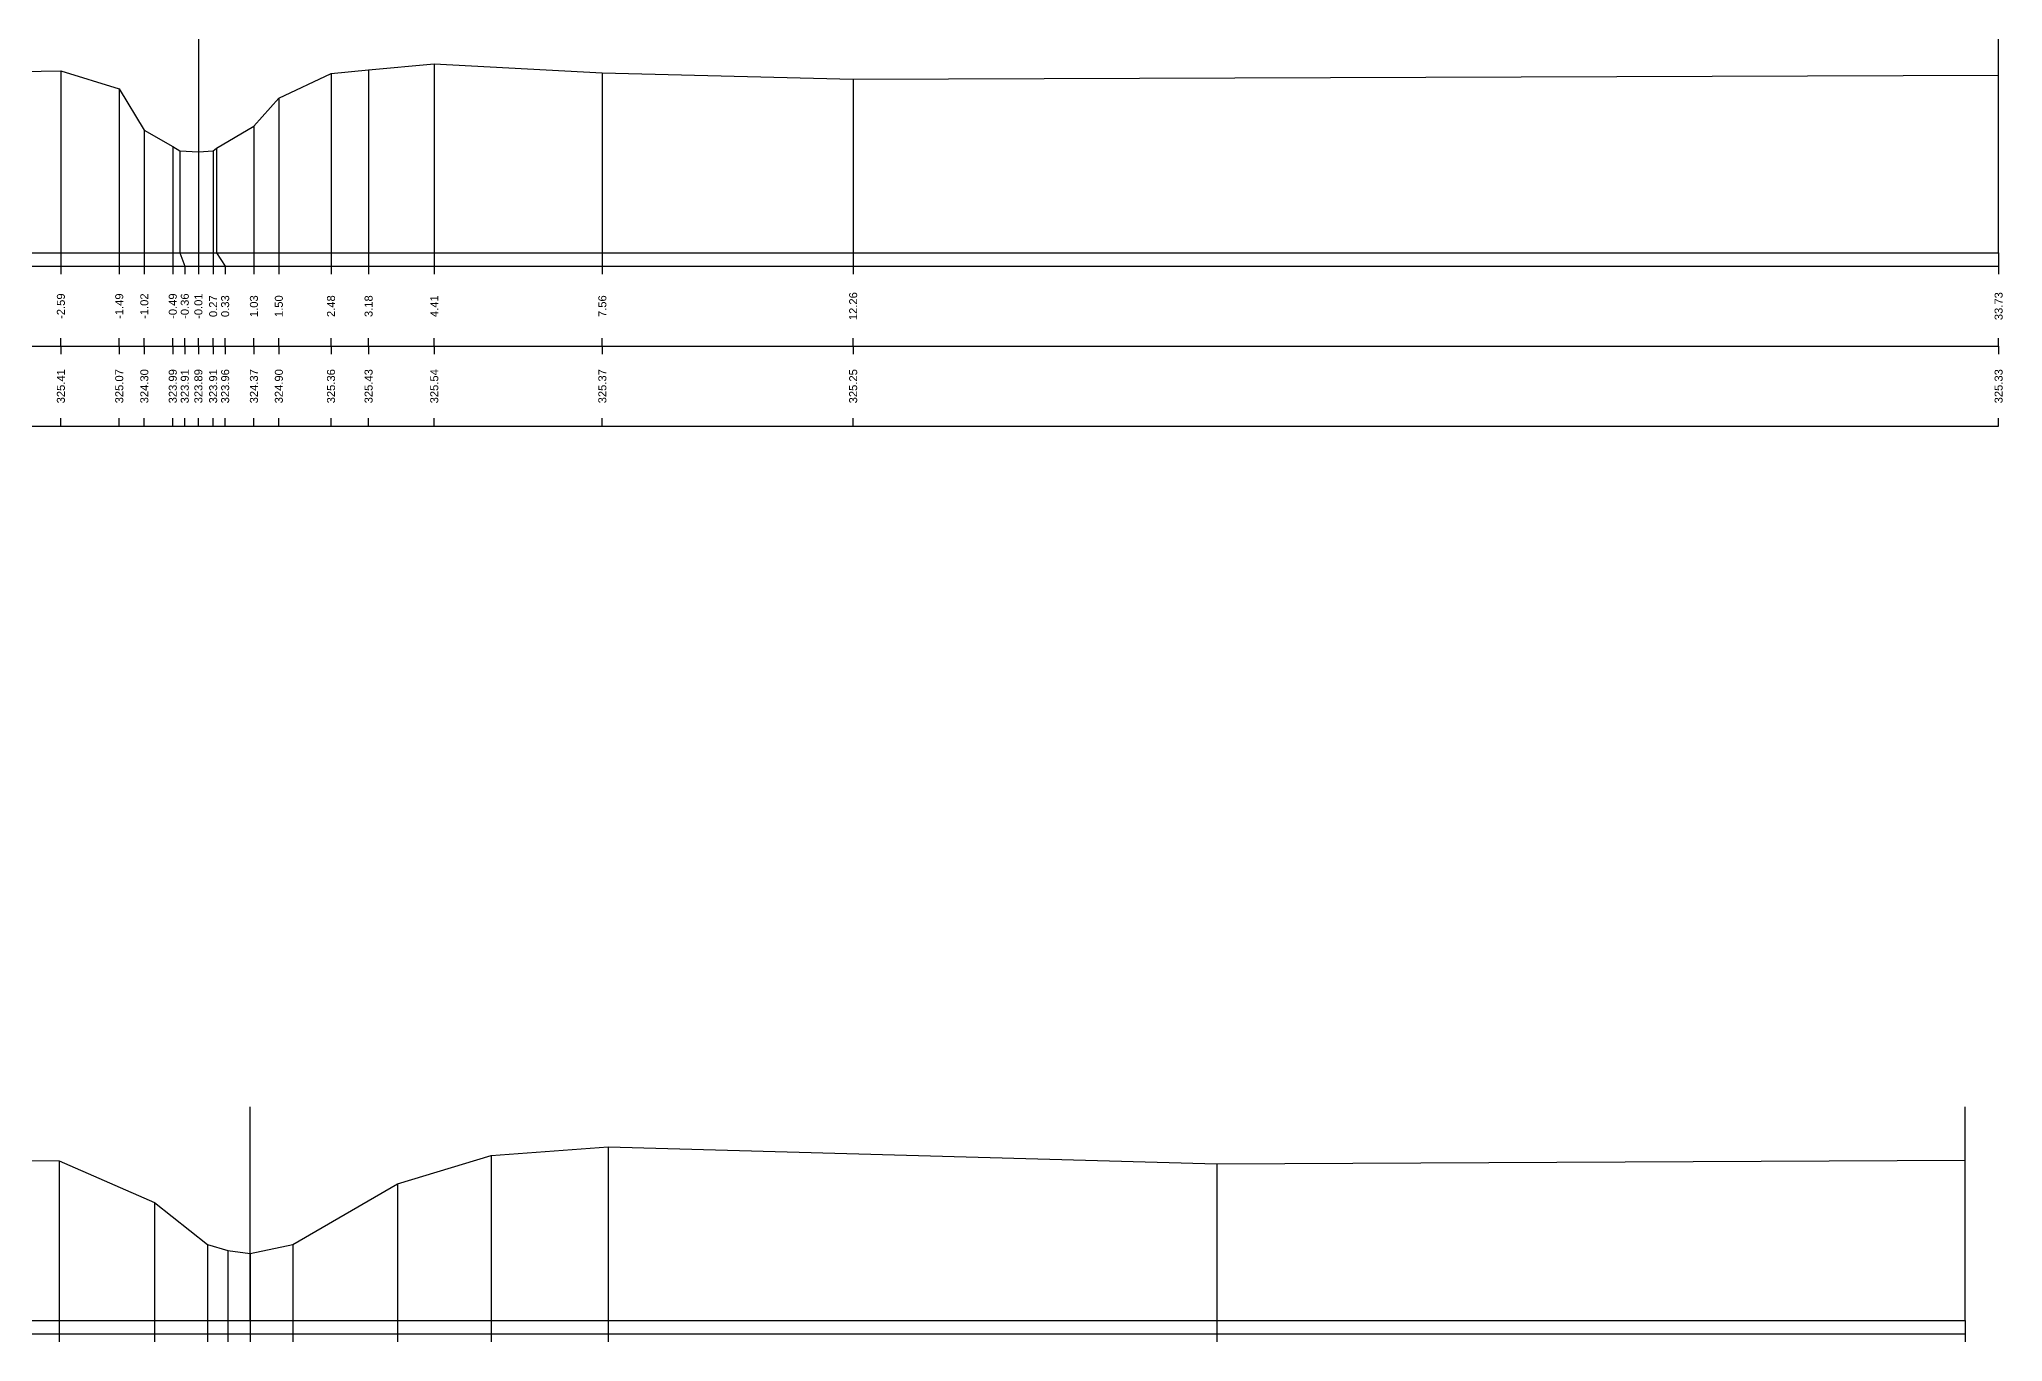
# Model space of a CAD drawing. Header units: millimetres. Extents: x -8 to 79, y -83 to 317.
# Drawn here: x 35.73 to 72.53, y -58.4 to -34 of the extents above; entities that cross this region are included whole.
import ezdxf
from ezdxf.enums import TextEntityAlignment as Align

# ---------------------------------------------------------------- set-up
doc = ezdxf.new("R2010")
doc.units = ezdxf.units.MM
doc.styles.get("Standard").update_dxf_attribs({"font": 'arial.ttf'})

msp = doc.modelspace()

# ---------------------------------------------------------------- linework, layer by layer
at = {"layer": 'axis', "color": 1}
for p, q in [((38.72, -38), (38.72, -34)), ((39.68, -58), (39.68, -54))]:
    msp.add_line(p, q, dxfattribs=at)
at = {"layer": 'band'}
for p, q in [((36.133, -38.25), (36.133, -38.4)), ((37.227, -38.25), (37.227, -38.4)), ((37.697, -38.25), (37.697, -38.4)), ((38.23, -38.25), (38.23, -38.4)), ((38.455, -38.25), (38.455, -38.4)), ((38.71, -38.25), (38.71, -38.4)), ((38.987, -38.25), (38.987, -38.4)), ((39.212, -38.25), (39.212, -38.4)), ((39.751, -38.25), (39.751, -38.4)), ((40.218, -38.25), (40.218, -38.4)), ((41.196, -38.25), (41.196, -38.4)), ((41.9, -38.25), (41.9, -38.4)), ((43.131, -38.25), (43.131, -38.4)), ((46.281, -38.25), (46.281, -38.4)), ((50.982, -38.25), (50.982, -38.4)), ((72.45, -38.25), (72.45, -38.4)), ((36.133, -39.75), (36.133, -39.6)), ((37.227, -39.75), (37.227, -39.6)), ((37.697, -39.75), (37.697, -39.6)), ((38.23, -39.75), (38.23, -39.6)), ((38.455, -39.75), (38.455, -39.6)), ((38.71, -39.75), (38.71, -39.6)), ((38.987, -39.75), (38.987, -39.6)), ((39.212, -39.75), (39.212, -39.6)), ((39.751, -39.75), (39.751, -39.6)), ((40.218, -39.75), (40.218, -39.6)), ((41.196, -39.75), (41.196, -39.6)), ((41.9, -39.75), (41.9, -39.6)), ((43.131, -39.75), (43.131, -39.6)), ((46.281, -39.75), (46.281, -39.6)), ((50.982, -39.75), (50.982, -39.6)), ((72.45, -39.75), (72.45, -39.6)), ((36.133, -39.75), (36.133, -39.9)), ((37.227, -39.75), (37.227, -39.9)), ((37.697, -39.75), (37.697, -39.9)), ((38.23, -39.75), (38.23, -39.9)), ((38.455, -39.75), (38.455, -39.9)), ((38.71, -39.75), (38.71, -39.9)), ((38.987, -39.75), (38.987, -39.9)), ((39.212, -39.75), (39.212, -39.9)), ((39.751, -39.75), (39.751, -39.9)), ((40.218, -39.75), (40.218, -39.9)), ((41.196, -39.75), (41.196, -39.9)), ((41.9, -39.75), (41.9, -39.9)), ((43.131, -39.75), (43.131, -39.9)), ((46.281, -39.75), (46.281, -39.9)), ((50.982, -39.75), (50.982, -39.9)), ((72.45, -39.75), (72.45, -39.9)), ((36.133, -41.25), (36.133, -41.1)), ((37.227, -41.25), (37.227, -41.1)), ((37.697, -41.25), (37.697, -41.1)), ((38.23, -41.25), (38.23, -41.1)), ((38.455, -41.25), (38.455, -41.1)), ((38.71, -41.25), (38.71, -41.1)), ((38.987, -41.25), (38.987, -41.1)), ((39.212, -41.25), (39.212, -41.1)), ((39.751, -41.25), (39.751, -41.1)), ((40.218, -41.25), (40.218, -41.1)), ((41.196, -41.25), (41.196, -41.1)), ((41.9, -41.25), (41.9, -41.1)), ((43.131, -41.25), (43.131, -41.1)), ((46.281, -41.25), (46.281, -41.1)), ((50.982, -41.25), (50.982, -41.1)), ((72.45, -41.25), (72.45, -41.1)), ((36.102, -58.25), (36.102, -58.4)), ((37.887, -58.25), (37.887, -58.4)), ((38.881, -58.25), (38.881, -58.4)), ((39.263, -58.25), (39.263, -58.4)), ((39.68, -58.25), (39.68, -58.4)), ((40.482, -58.25), (40.482, -58.4)), ((42.444, -58.25), (42.444, -58.4)), ((44.196, -58.25), (44.196, -58.4)), ((46.388, -58.25), (46.388, -58.4)), ((57.797, -58.25), (57.797, -58.4)), ((71.823, -58.25), (71.823, -58.4))]:
    msp.add_line(p, q, dxfattribs=at)
at = {"layer": 'frame'}
for p, q in [((72.45, -38), (72.45, -34)), ((-7.5, -38.25), (72.45, -38.25)), ((0, -38), (72.45, -38)), ((-7.5, -39.75), (72.45, -39.75)), ((-7.5, -41.25), (72.45, -41.25)), ((71.823, -58), (71.823, -54)), ((0, -58), (71.823, -58)), ((-7.5, -58.25), (71.823, -58.25))]:
    msp.add_line(p, q, dxfattribs=at)
at = {"layer": 'marker', "color": 253}
for p, q in [((36.133, -34.59), (36.133, -38)), ((41.9, -34.57), (41.9, -38)), ((43.131, -34.46), (43.131, -38)), ((37.227, -34.93), (37.227, -38)), ((41.196, -34.64), (41.196, -38)), ((46.281, -34.63), (46.281, -38)), ((50.982, -34.75), (50.982, -38)), ((40.218, -35.1), (40.218, -38)), ((39.751, -35.63), (39.751, -38)), ((37.697, -35.7), (37.697, -38)), ((38.23, -36.01), (38.23, -38)), ((39.047, -36.04), (39.047, -38)), ((38.363, -36.09), (38.363, -38)), ((38.71, -36.11), (38.71, -38)), ((38.987, -36.09), (38.987, -38)), ((36.133, -38), (36.133, -38.25)), ((37.227, -38), (37.227, -38.25)), ((37.697, -38), (37.697, -38.25)), ((38.23, -38), (38.23, -38.25)), ((38.363, -38), (38.455, -38.25)), ((38.71, -38), (38.71, -38.25)), ((38.987, -38), (38.987, -38.25)), ((39.047, -38), (39.212, -38.25)), ((39.751, -38), (39.751, -38.25)), ((40.218, -38), (40.218, -38.25)), ((41.196, -38), (41.196, -38.25)), ((41.9, -38), (41.9, -38.25)), ((43.131, -38), (43.131, -38.25)), ((46.281, -38), (46.281, -38.25)), ((50.982, -38), (50.982, -38.25)), ((72.45, -38), (72.45, -38.25)), ((46.388, -54.75), (46.388, -58)), ((36.102, -55.01), (36.102, -58)), ((44.196, -54.91), (44.196, -58)), ((57.797, -55.07), (57.797, -58)), ((42.444, -55.44), (42.444, -58)), ((37.887, -55.79), (37.887, -58)), ((38.881, -56.58), (38.881, -58)), ((40.482, -56.58), (40.482, -58)), ((39.263, -56.69), (39.263, -58)), ((39.68, -56.75), (39.68, -58)), ((36.102, -58), (36.102, -58.25)), ((37.887, -58), (37.887, -58.25)), ((38.881, -58), (38.881, -58.25)), ((39.263, -58), (39.263, -58.25)), ((39.68, -58), (39.68, -58.25)), ((40.482, -58), (40.482, -58.25)), ((42.444, -58), (42.444, -58.25)), ((44.196, -58), (44.196, -58.25)), ((46.388, -58), (46.388, -58.25)), ((57.797, -58), (57.797, -58.25)), ((71.823, -58), (71.823, -58.25))]:
    msp.add_line(p, q, dxfattribs=at)
at = {"layer": 'profile'}
for points in [[(0, -34.44), (27.009, -34.72), (33.411, -34.71), (35.027, -34.61), (36.133, -34.59), (37.227, -34.93), (37.697, -35.7), (38.23, -36.01), (38.363, -36.09), (38.71, -36.11), (38.987, -36.09), (39.047, -36.04), (39.751, -35.63), (40.218, -35.1), (41.196, -34.64), (41.9, -34.57), (43.131, -34.46), (46.281, -34.63), (50.982, -34.75), (72.45, -34.67)], [(0, -55.13), (21.249, -54.83), (34.387, -54.99), (36.102, -55.01), (37.887, -55.79), (38.881, -56.58), (39.263, -56.69), (39.68, -56.75), (40.482, -56.58), (42.444, -55.44), (44.196, -54.91), (46.388, -54.75), (57.797, -55.07), (71.823, -55)]]:
    msp.add_lwpolyline(points, dxfattribs=at)

# ---------------------------------------------------------------- texts
for s, p in [('-2.59', (36.133, -39)), ('-1.49', (37.227, -39)), ('-1.02', (37.697, -39)), ('-0.49', (38.23, -39)), ('-0.36', (38.455, -39)), ('-0.01', (38.71, -39)), ('0.27', (38.987, -39)), ('0.33', (39.212, -39)), ('1.03', (39.751, -39)), ('1.50', (40.218, -39)), ('2.48', (41.196, -39)), ('3.18', (41.9, -39)), ('4.41', (43.131, -39)), ('7.56', (46.281, -39)), ('12.26', (50.982, -39)), ('33.73', (72.45, -39)), ('325.41', (36.133, -40.5)), ('325.07', (37.227, -40.5)), ('324.30', (37.697, -40.5)), ('323.99', (38.23, -40.5)), ('323.91', (38.455, -40.5)), ('323.89', (38.71, -40.5)), ('323.91', (38.987, -40.5)), ('323.96', (39.212, -40.5)), ('324.37', (39.751, -40.5)), ('324.90', (40.218, -40.5)), ('325.36', (41.196, -40.5)), ('325.43', (41.9, -40.5)), ('325.54', (43.131, -40.5)), ('325.37', (46.281, -40.5)), ('325.25', (50.982, -40.5)), ('325.33', (72.45, -40.5))]:
    msp.add_text(s, height=0.15, rotation=90).set_placement(p, align=Align.MIDDLE)

doc.saveas('drawing.dxf')
